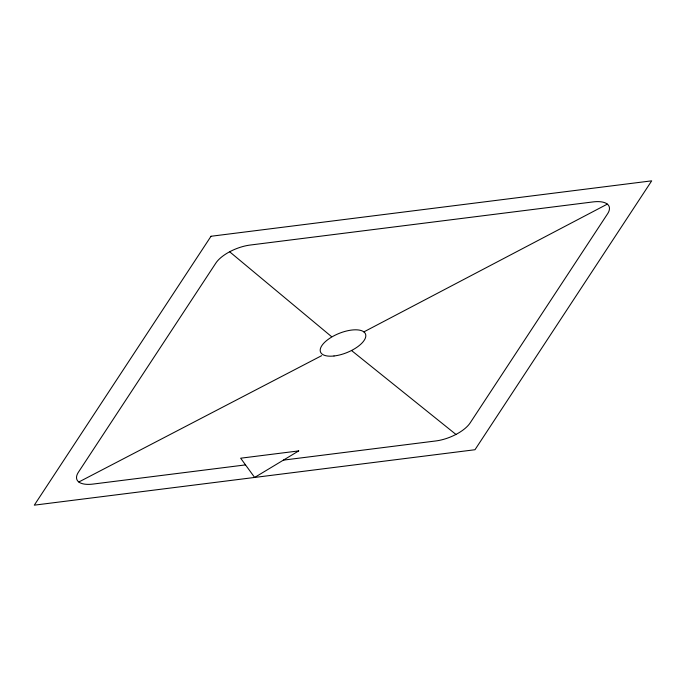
<?xml version="1.0" encoding="UTF-8"?>
<svg xmlns="http://www.w3.org/2000/svg" width="686" height="686" viewBox="0 0 686 686"><rect width="100%" height="100%" fill="white"/><g stroke="black" fill="none" stroke-linecap="round" stroke-linejoin="round"><path stroke-width="1.03" d="M363.854 331.904L607.342 204.119M78.821 482.001L321.683 355.648M245.511 464.894L93.082 484.067A28.015 11.971 -21.9 0 1 78.418 472.208L215.867 263.064A28.015 11.971 -21.9 0 1 250.167 245.048L592.918 201.933A28.015 11.971 -21.9 0 1 607.582 213.792L470.133 422.936A28.015 11.971 -21.9 0 1 435.833 440.952L283.404 460.126M351.592 350.572L455.95 434.435M229.647 251.779L331.527 336.629M211.022 236.267L34.3 505.162L474.978 449.733L651.7 180.838L211.022 236.267M298.71 450.908L254.643 477.447L240.649 458.205L298.71 450.908M334.005 355.983A24.233 10.359 -21.9 0 0 365.655 334.468A24.233 10.359 -21.9 0 0 329.34 338.55A24.233 10.359 -21.9 0 0 334.005 355.983"/></g></svg>
